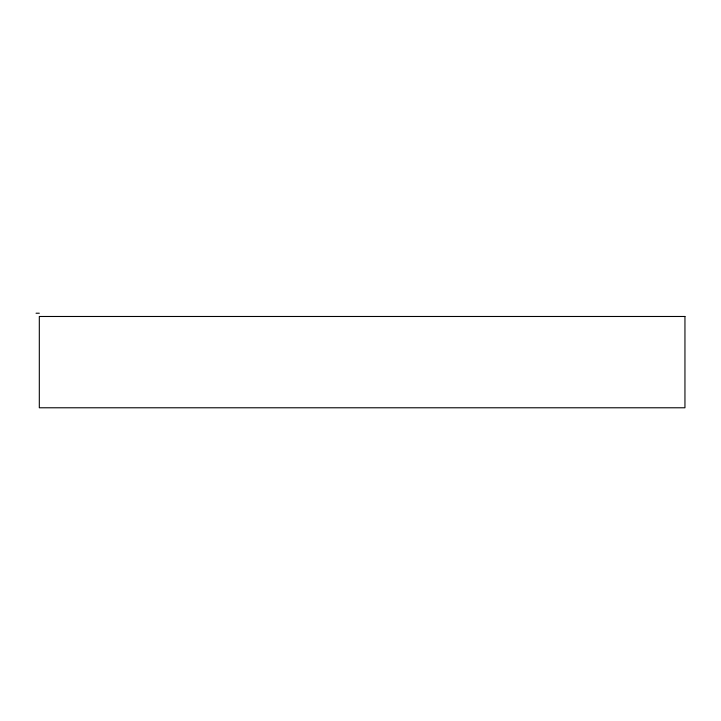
<?xml version="1.0" encoding="UTF-8"?>
<svg xmlns="http://www.w3.org/2000/svg" width="721" height="721" viewBox="0 0 721 721"><rect width="100%" height="100%" fill="white"/><g stroke="black" fill="none" stroke-linecap="round" stroke-linejoin="round"><path stroke-width="1.08" d="M36.05 313.22L39.313 313.22M684.95 316.483L39.313 316.483L39.313 407.78L684.95 407.78L684.95 316.483"/></g></svg>
